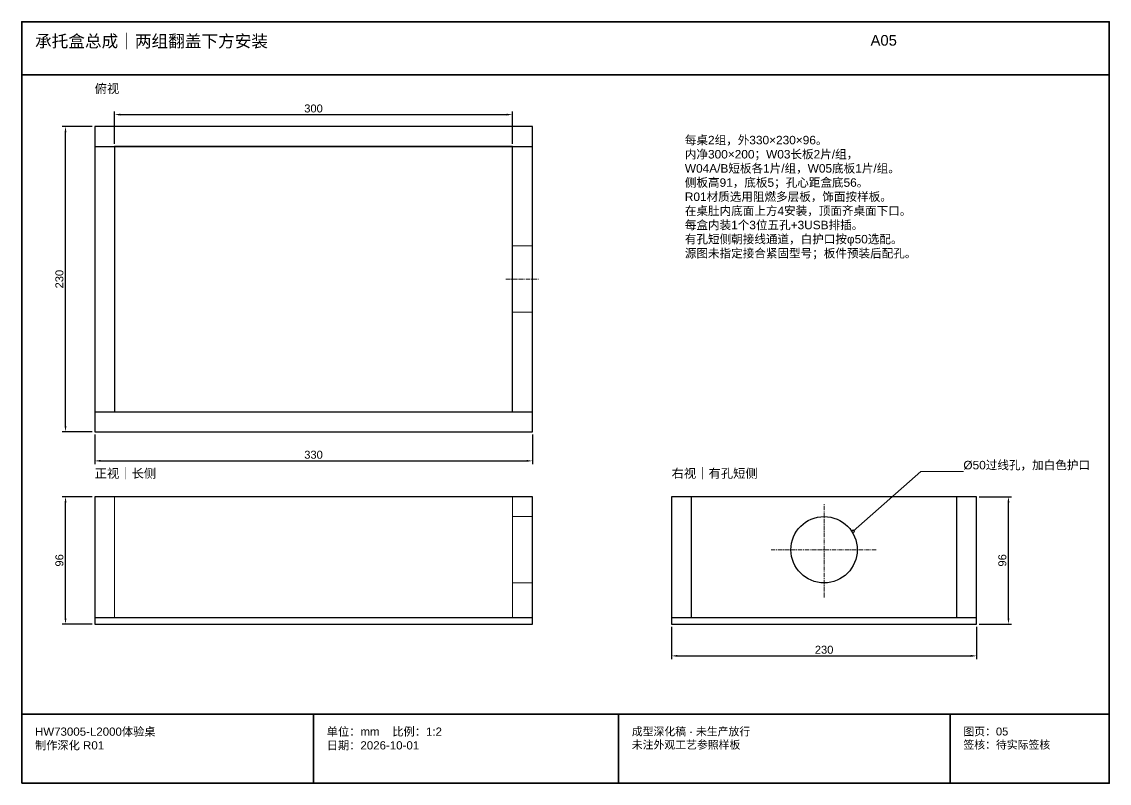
# Model space of a CAD drawing. Header units: millimetres. Extents: x 50 to 288830, y 0 to 4150.
# Drawn here: x 48010 to 48830, y 10 to 584 of the extents above; entities that cross this region are included whole.
import ezdxf

# ---------------------------------------------------------------- set-up
doc = ezdxf.new("R2010")
doc.units = ezdxf.units.MM
doc.linetypes.add('CENTER', pattern=[5.08, 3.175, -0.635, 0.635, -0.635])
doc.linetypes.add('DASHED', pattern=[1.524, 1.27, -0.254])
for name, color, linetype, lineweight in [('CENTER', 8, 'CENTER', 13), ('DIM', 7, 'Continuous', 13), ('FRAME', 7, 'Continuous', 35), ('HIDDEN', 8, 'DASHED', 13), ('NOTE', 7, 'Continuous', 18), ('OUTLINE', 7, 'Continuous', 25)]:
    doc.layers.add(name, color=color, linetype=linetype, lineweight=lineweight)
doc.styles.add('CN', font='Arial Unicode.ttf')
doc.dimstyles.new('D2', dxfattribs={"dimtxt": 6, "dimasz": 4.4, "dimexe": 2.4, "dimexo": 2, "dimgap": 1.6, "dimtad": 1, "dimdsep": 46, "dimtxsty": 'CN', "dimcen": 2.5, "dimclrd": 7, "dimclre": 7, "dimclrt": 7, "dimazin": 3, "dimtfac": 1, "dimtmove": 0, "dimatfit": 3})

msp = doc.modelspace()

# ---------------------------------------------------------------- linework, layer by layer
at = {"layer": 'CENTER'}
for p, q in [((48375, 390), (48400, 390)), ((48615, 150), (48615, 221)), ((48575, 186), (48655, 186))]:
    msp.add_line(p, q, dxfattribs=at)
at = {"layer": 'DIM'}
msp.add_lwpolyline([(48637, 200), (48688, 245), (48720, 245)], dxfattribs=at)
msp.add_circle((48637, 200), 1, dxfattribs=at)
at = {"layer": 'FRAME'}
for p, q in [((48010, 544), (48830, 544)), ((48010, 62), (48830, 62)), ((48230, 10), (48230, 62)), ((48460, 10), (48460, 62)), ((48710, 10), (48710, 62))]:
    msp.add_line(p, q, dxfattribs=at)
msp.add_lwpolyline([(48010, 10), (48830, 10), (48830, 584), (48010, 584)], close=True, dxfattribs=at)
at = {"layer": 'HIDDEN'}
for p, q in [((48380, 415), (48395, 415)), ((48380, 365), (48395, 365)), ((48080, 135), (48080, 226)), ((48380, 135), (48380, 226)), ((48380, 211), (48395, 211)), ((48380, 161), (48395, 161))]:
    msp.add_line(p, q, dxfattribs=at)
at = {"layer": 'OUTLINE'}
for p, q in [((48065, 490), (48395, 490)), ((48065, 290), (48395, 290)), ((48515, 135), (48515, 226)), ((48715, 135), (48715, 226)), ((48065, 135), (48395, 135)), ((48500, 135), (48730, 135))]:
    msp.add_line(p, q, dxfattribs=at)
for points in [[(48065, 275), (48395, 275), (48395, 505), (48065, 505)], [(48080, 290), (48380, 290), (48380, 490), (48080, 490)], [(48065, 130), (48395, 130), (48395, 226), (48065, 226)], [(48500, 130), (48730, 130), (48730, 226), (48500, 226)]]:
    msp.add_lwpolyline(points, close=True, dxfattribs=at)
msp.add_circle((48615, 186), 25, dxfattribs=at)

# ---------------------------------------------------------------- texts
at = {"layer": 'NOTE', "attachment_point": 1, "style": 'CN'}
for s, insert, char_height, width in [('承托盒总成｜两组翻盖下方安装', (48020, 574), 9.2, 620), ('A05', (48650, 574), 8, 180), ('俯视', (48065, 537), 6.8, 220), ('每桌2组，外330×230×96。\\P内净300×200；W03长板2片/组，\\PW04A/B短板各1片/组，W05底板1片/组。\\P侧板高91，底板5；孔心距盒底56。\\PR01材质选用阻燃多层板，饰面按样板。\\P在桌肚内底面上方4安装，顶面齐桌面下口。\\P每盒内装1个3位五孔+3USB排插。\\P有孔短侧朝接线通道，白护口按φ50选配。\\P源图未指定接合紧固型号；板件预装后配孔。', (48510, 498), 6.4, 290), ('正视｜长侧', (48065, 247), 6.8, 220), ('右视｜有孔短侧', (48500, 247), 6.8, 220), ('Ø50过线孔，加白色护口', (48720, 253), 6.4, 180), ('HW73005-L2000体验桌\\P制作深化 R01', (48020, 52), 6.2, 200), ('单位：mm    比例：1:2\\P日期：2026-10-01', (48240, 52), 6.2, 210), ('成型深化稿 · 未生产放行\\P未注外观工艺参照样板', (48470, 52), 6, 230), ('图页：05\\P签核：待实际签核', (48720, 52), 6, 110)]:
    msp.add_mtext(s, dxfattribs=dict(at, insert=insert, char_height=char_height, width=width))

# ---------------------------------------------------------------- dimensions: what is measured, and where the dimension line sits
at = {"layer": 'DIM'}
for base, p1, p2 in [((48080, 514), (48080, 490), (48380, 490)), ((48065, 253), (48065, 275), (48395, 275)), ((48500, 106), (48500, 130), (48730, 130))]:
    msp.add_linear_dim(base=base, p1=p1, p2=p2, dimstyle='D2', dxfattribs=at).render()
for base, p1, p2 in [((48043, 275), (48065, 275), (48065, 505)), ((48043, 130), (48065, 130), (48065, 226)), ((48754, 130), (48730, 130), (48730, 226))]:
    msp.add_linear_dim(base=base, p1=p1, p2=p2, angle=90, dimstyle='D2', dxfattribs=at).render()

doc.saveas('drawing.dxf')
